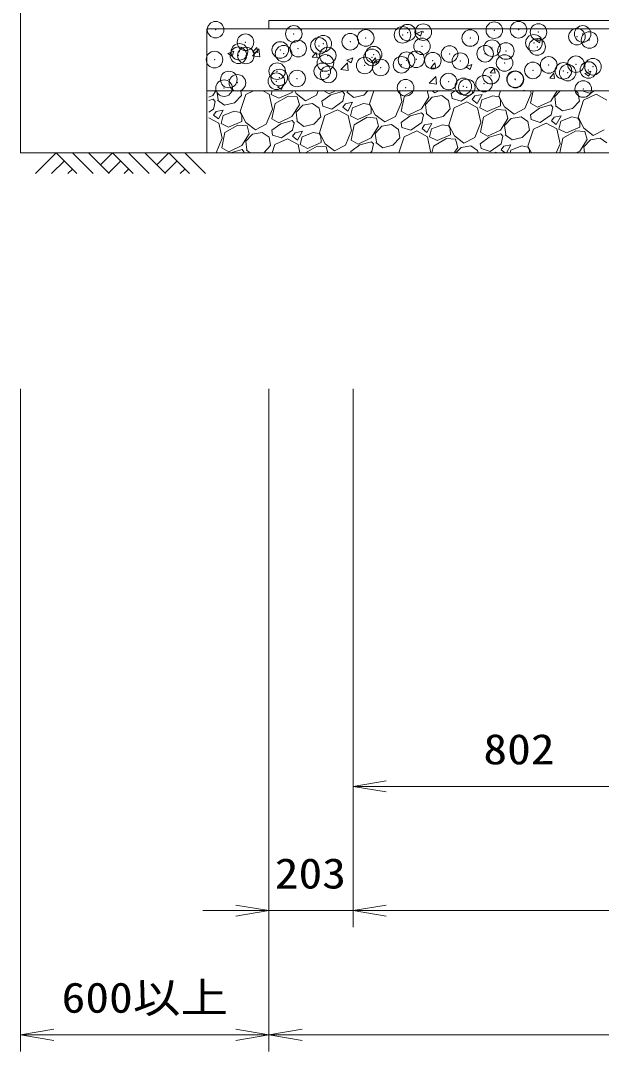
# Model space of a CAD drawing. Units: millimetres at full size. Extents: x 0 to 33600, y -138800 to -115040.
# Drawn here: x 14450 to 15853, y -125736 to -123246 of the extents above; entities that cross this region are included whole.
import ezdxf
from ezdxf.enums import TextEntityAlignment as Align

# ---------------------------------------------------------------- set-up
doc = ezdxf.new("R2010")
doc.units = ezdxf.units.MM
doc.header["$LTSCALE"] = 80.0044
doc.header["$PDMODE"] = 32
doc.header["$PDSIZE"] = 40
for name, color, linetype, lineweight in [('0_2', 4, 'Continuous', 13), ('寸法', 6, 'Continuous', 13), ('ﾊｯﾁﾝｸﾞ', 4, 'Continuous', 9)]:
    doc.layers.add(name, color=color, linetype=linetype, lineweight=lineweight)
doc.styles.add('ＭＳ ゴシック', font='')
doc.styles.get('ＭＳ ゴシック').set_extended_font_data('MS Gothic')

# ---------------------------------------------------------------- blocks, each defined once
blk = doc.blocks.new('open_arrow')
at = {"color": 0, "linetype": 'Continuous', "lineweight": -2}
blk.add_lwpolyline([(7.5, 1.25), (0, 0), (7.5, -1.25)], dxfattribs=at)

msp = doc.modelspace()

# ---------------------------------------------------------------- linework, layer by layer
at = {"layer": '0_2'}
msp.add_lwpolyline([(14900, -123566), (14450, -123566), (14450, -121563)], dxfattribs=at)
at = {"layer": '0_2', "color": 7}
for points in [[(15050, -123246), (16127.5, -123246), (16127.5, -123266), (15050, -123266)], [(14900, -123266), (16127.5, -123266), (16127.5, -123849), (17527.5, -123849), (17527.5, -123266), (29420.5, -123266), (28242.5, -123266), (29570, -123266), (29570, -123416), (28392.5, -123416), (29570.5, -123416), (17677.5, -123416), (17677.5, -123999), (15977.5, -123999), (15977.5, -123416), (14900, -123416)], [(14900, -123566), (15977.5, -123566), (15977.5, -123416), (14900, -123416)]]:
    msp.add_lwpolyline(points, close=True, dxfattribs=at)
at = {"layer": '寸法'}
for p, q in [((14450, -124136), (14450, -125736)), ((15050, -124136), (15050, -125736)), ((15050, -124136), (15050, -125436)), ((15050, -124136), (15050, -125736)), ((15253, -124136), (15253, -125436)), ((15253, -124136), (15253, -125136)), ((15253, -124136), (15253, -125436)), ((16055, -125096), (15253, -125096)), ((15413, -125396), (14890, -125396)), ((29217, -125396), (15253, -125396)), ((15050, -125696), (14450, -125696)), ((29420, -125696), (15050, -125696))]:
    msp.add_line(p, q, dxfattribs=at)
at = {"layer": 'ﾊｯﾁﾝｸﾞ'}
for p, q in [((15125.93, -123266), (15128.85, -123267.97)), ((15128.85, -123267.97), (15129.51, -123266)), ((15406.33, -123277.28), (15420.33, -123271.9)), ((15406.33, -123277.28), (15416.28, -123283.99)), ((15416.28, -123283.99), (15420.33, -123271.9)), ((15010.9, -123322.43), (15020.54, -123310.94)), ((15022.85, -123323.48), (15020.54, -123310.94)), ((15693.75, -123293.3), (15707.76, -123287.92)), ((15693.75, -123293.3), (15703.7, -123300.01)), ((15703.7, -123300.01), (15707.76, -123287.92)), ((14950.86, -123325.77), (14964.86, -123320.39)), ((14950.86, -123325.77), (14960.81, -123332.48)), ((14960.81, -123332.48), (14964.86, -123320.39)), ((15010.28, -123331.14), (15028.07, -123333.9)), ((15010.32, -123331.1), (15025.9, -123314.86)), ((15010.9, -123322.43), (15022.85, -123323.48)), ((15028.07, -123333.9), (15025.86, -123314.91)), ((15154.35, -123334.98), (15163.99, -123323.49)), ((15154.35, -123334.98), (15166.3, -123336.03)), ((15166.3, -123336.03), (15163.99, -123323.49)), ((15238.28, -123341.79), (15252.29, -123336.41)), ((15248.23, -123348.5), (15252.29, -123336.41)), ((15297.8, -123347.53), (15307.44, -123336.04)), ((15309.75, -123348.58), (15307.44, -123336.04)), ((15223.77, -123364.2), (15239.35, -123347.97)), ((15238.28, -123341.79), (15248.23, -123348.5)), ((15241.52, -123367.01), (15239.31, -123348.01)), ((15297.8, -123347.53), (15309.75, -123348.58)), ((15441.25, -123360.08), (15450.89, -123348.59)), ((15441.25, -123360.08), (15453.21, -123361.13)), ((15453.2, -123361.13), (15450.89, -123348.6)), ((15525.71, -123357.8), (15539.71, -123352.43)), ((15525.71, -123357.8), (15535.66, -123364.51)), ((15535.66, -123364.51), (15539.71, -123352.43)), ((15584.7, -123372.64), (15594.35, -123361.14)), ((15596.66, -123373.68), (15594.34, -123361.15)), ((15223.73, -123364.25), (15241.52, -123367.01)), ((15437.22, -123397.31), (15452.8, -123381.07)), ((15454.97, -123400.11), (15452.76, -123381.12)), ((15584.7, -123372.63), (15596.66, -123373.68)), ((15728.16, -123385.19), (15737.8, -123373.69)), ((15728.16, -123385.19), (15740.11, -123386.23)), ((15740.11, -123386.23), (15737.8, -123373.7)), ((15813.14, -123373.82), (15827.14, -123368.45)), ((15813.14, -123373.82), (15823.08, -123380.53)), ((15823.08, -123380.53), (15827.14, -123368.45)), ((15070.24, -123406.29), (15084.24, -123400.92)), ((15070.24, -123406.29), (15080.19, -123413)), ((15080.19, -123413), (15084.24, -123400.92)), ((15437.18, -123397.35), (15454.97, -123400.11)), ((14914.34, -123426.92), (14905, -123431.36)), ((14921.26, -123416), (14914.34, -123426.92)), ((14924.36, -123416.28), (14924.62, -123416)), ((14926.89, -123437.46), (14924.36, -123416.28)), ((14966.86, -123445.09), (14983.97, -123427.13)), ((14993.86, -123424.66), (14980.67, -123466.22)), ((14983.97, -123427.13), (14981.94, -123416)), ((15012.22, -123416), (14993.86, -123424.66)), ((15050.3, -123424.4), (15034.86, -123416)), ((15058.1, -123460.31), (15050.3, -123424.4)), ((15057.67, -123416), (15055.33, -123424.73)), ((15055.33, -123424.73), (15073.43, -123433.68)), ((15064.81, -123446.74), (15096.33, -123428.54)), ((15073.43, -123433.68), (15105.84, -123419.82)), ((15096.33, -123428.54), (15118.39, -123430.35)), ((15105.84, -123419.82), (15105.78, -123416)), ((15112.12, -123416), (15115.41, -123422.38)), ((15115.41, -123422.38), (15138.41, -123439.81)), ((15118.39, -123430.35), (15123.34, -123450.13)), ((15138.41, -123439.81), (15164.57, -123426.33)), ((15164.57, -123426.33), (15168.8, -123416)), ((15199.64, -123425.48), (15178, -123441.2)), ((15195.12, -123423.24), (15182.45, -123416)), ((15210.34, -123416), (15195.12, -123423.24)), ((15227.39, -123417.54), (15199.64, -123425.48)), ((15232.1, -123422.9), (15227.39, -123417.54)), ((15232.1, -123422.9), (15228.19, -123441.32)), ((15238.16, -123419.4), (15255.24, -123432.17)), ((15239.38, -123418.7), (15239.05, -123416)), ((15255.24, -123432.17), (15279.35, -123426.34)), ((15279.35, -123426.34), (15289.2, -123416)), ((15303.14, -123416), (15293.16, -123447.46)), ((15370.58, -123441.56), (15365.03, -123416)), ((15369.47, -123464.83), (15377.3, -123427.98)), ((15377.3, -123427.98), (15398.05, -123416)), ((15435.83, -123431.37), (15418.07, -123459.41)), ((15428.09, -123448.77), (15443.99, -123431.51)), ((15431.98, -123416), (15435.83, -123431.37)), ((15443.99, -123431.51), (15467.59, -123427.58)), ((15444.22, -123416), (15450.89, -123421.06)), ((15450.89, -123421.06), (15460.7, -123416)), ((15467.59, -123427.58), (15483.97, -123439.14)), ((15499.36, -123416), (15490.49, -123422.44)), ((15492.45, -123434.24), (15490.49, -123422.44)), ((15514.19, -123441.09), (15492.45, -123434.24)), ((15540.68, -123422.57), (15514.19, -123441.09)), ((15542.07, -123416), (15540.68, -123422.57)), ((15547.3, -123428.44), (15540.91, -123436.98)), ((15564.65, -123424.89), (15547.3, -123428.44)), ((15552.76, -123446.3), (15564.65, -123424.89)), ((15590.54, -123427.73), (15564.19, -123438.09)), ((15605.14, -123430.62), (15590.54, -123427.73)), ((15609.34, -123437.89), (15605.14, -123430.62)), ((15609.68, -123416), (15605.65, -123428.7)), ((15605.65, -123428.7), (15619.14, -123454.86)), ((15664.5, -123416), (15666.25, -123414.18)), ((15666.41, -123416), (15666.2, -123414.22)), ((15668.3, -123458.81), (15683.07, -123422.8)), ((15683.07, -123422.8), (15681.59, -123416)), ((15681.96, -123446.08), (15688.34, -123416)), ((15746.17, -123416), (15730.56, -123440.65)), ((15740.58, -123430.01), (15753.49, -123416)), ((15743.11, -123451.19), (15740.58, -123430.01)), ((15790.24, -123416), (15796.45, -123420.39)), ((15800.19, -123440.86), (15796.45, -123420.39)), ((15826.68, -123422.34), (15806.57, -123416)), ((15840.58, -123424.01), (15810.08, -123438.39)), ((15835.74, -123416), (15826.68, -123422.34)), ((15866.51, -123438.13), (15840.58, -123424.01)), ((14914.9, -123436.29), (14905, -123439.13)), ((14915.7, -123460.08), (14905, -123467.57)), ((14919.61, -123441.66), (14914.9, -123436.29)), ((14919.61, -123441.66), (14915.7, -123460.08)), ((14925.68, -123438.16), (14942.75, -123450.93)), ((14942.75, -123450.93), (14966.86, -123445.09)), ((15043.32, -123496.33), (15058.1, -123460.31)), ((15056.98, -123483.59), (15064.81, -123446.74)), ((15123.34, -123450.13), (15105.58, -123478.16)), ((15115.61, -123467.53), (15131.51, -123450.26)), ((15131.51, -123450.26), (15155.1, -123446.34)), ((15155.1, -123446.34), (15171.48, -123457.9)), ((15175.22, -123478.37), (15171.48, -123457.9)), ((15179.97, -123453), (15178, -123441.2)), ((15201.7, -123459.85), (15179.97, -123453)), ((15228.19, -123441.32), (15201.7, -123459.85)), ((15234.81, -123447.2), (15228.43, -123455.74)), ((15228.43, -123455.74), (15240.28, -123465.06)), ((15252.16, -123443.65), (15234.81, -123447.2)), ((15240.28, -123465.06), (15252.16, -123443.65)), ((15251.7, -123456.85), (15246.58, -123475.97)), ((15278.05, -123446.49), (15251.7, -123456.85)), ((15292.65, -123449.37), (15278.05, -123446.49)), ((15296.85, -123456.65), (15292.65, -123449.37)), ((15293.16, -123447.46), (15306.65, -123473.62)), ((15297.09, -123471.06), (15296.85, -123456.65)), ((15355.81, -123477.57), (15370.58, -123441.56)), ((15418.07, -123459.41), (15386.36, -123474.48)), ((15430.62, -123469.94), (15428.09, -123448.77)), ((15470.59, -123477.58), (15487.7, -123459.62)), ((15487.7, -123459.62), (15483.97, -123439.14)), ((15497.59, -123457.14), (15484.4, -123498.7)), ((15528.09, -123442.77), (15497.59, -123457.14)), ((15554.03, -123456.89), (15528.09, -123442.77)), ((15540.91, -123436.98), (15552.76, -123446.3)), ((15561.83, -123492.8), (15554.03, -123456.89)), ((15564.19, -123438.09), (15559.06, -123457.22)), ((15559.06, -123457.22), (15577.16, -123466.17)), ((15577.16, -123466.17), (15609.57, -123452.3)), ((15609.57, -123452.3), (15609.34, -123437.89)), ((15619.14, -123454.86), (15642.14, -123472.3)), ((15642.14, -123472.3), (15668.3, -123458.81)), ((15703.37, -123457.96), (15681.73, -123473.69)), ((15698.85, -123455.73), (15681.96, -123446.08)), ((15730.56, -123440.65), (15698.85, -123455.73)), ((15731.12, -123450.02), (15703.37, -123457.96)), ((15735.83, -123455.39), (15731.12, -123450.02)), ((15735.83, -123455.39), (15731.92, -123473.81)), ((15741.89, -123451.89), (15758.97, -123464.66)), ((15758.97, -123464.66), (15783.08, -123458.82)), ((15783.08, -123458.82), (15800.19, -123440.86)), ((15810.08, -123438.39), (15796.89, -123479.95)), ((14929.05, -123494.4), (14905, -123481.31)), ((14922.33, -123465.96), (14915.94, -123474.49)), ((14915.94, -123474.49), (14927.79, -123483.82)), ((14939.68, -123462.4), (14922.33, -123465.96)), ((14927.79, -123483.82), (14939.68, -123462.4)), ((14939.21, -123475.6), (14934.09, -123494.73)), ((14965.56, -123465.24), (14939.21, -123475.6)), ((14980.16, -123468.13), (14965.56, -123465.24)), ((14984.36, -123475.4), (14980.16, -123468.13)), ((14980.67, -123466.22), (14994.16, -123492.38)), ((14984.6, -123489.82), (14984.36, -123475.4)), ((15073.87, -123493.24), (15056.98, -123483.59)), ((15105.58, -123478.16), (15073.87, -123493.24)), ((15118.13, -123488.7), (15115.61, -123467.53)), ((15158.11, -123496.34), (15175.22, -123478.37)), ((15185.1, -123475.9), (15171.92, -123517.46)), ((15215.6, -123461.52), (15185.1, -123475.9)), ((15241.54, -123475.65), (15215.6, -123461.52)), ((15249.34, -123511.56), (15241.54, -123475.65)), ((15246.58, -123475.97), (15264.68, -123484.92)), ((15256.05, -123497.98), (15287.58, -123479.78)), ((15264.68, -123484.92), (15297.09, -123471.06)), ((15287.58, -123479.78), (15309.64, -123481.6)), ((15306.65, -123473.62), (15329.65, -123491.06)), ((15309.64, -123481.6), (15314.59, -123501.37)), ((15329.65, -123491.06), (15355.81, -123477.57)), ((15390.88, -123476.72), (15369.25, -123492.44)), ((15386.36, -123474.48), (15369.47, -123464.83)), ((15418.63, -123468.78), (15390.88, -123476.72)), ((15423.34, -123474.14), (15418.63, -123468.78)), ((15423.34, -123474.14), (15419.43, -123492.57)), ((15429.41, -123470.64), (15446.48, -123483.42)), ((15446.48, -123483.42), (15470.59, -123477.58)), ((15560.72, -123516.08), (15568.54, -123479.23)), ((15568.54, -123479.23), (15600.06, -123461.03)), ((15600.06, -123461.03), (15622.12, -123462.84)), ((15627.07, -123482.61), (15609.31, -123510.65)), ((15619.34, -123500.01), (15635.24, -123482.75)), ((15622.12, -123462.84), (15627.07, -123482.61)), ((15635.24, -123482.75), (15658.84, -123478.83)), ((15658.84, -123478.83), (15675.21, -123490.39)), ((15683.7, -123485.49), (15681.73, -123473.69)), ((15705.43, -123492.34), (15683.7, -123485.49)), ((15731.92, -123473.81), (15705.43, -123492.34)), ((15738.54, -123479.69), (15732.16, -123488.22)), ((15755.89, -123476.14), (15738.54, -123479.69)), ((15744.01, -123497.55), (15755.89, -123476.14)), ((15781.78, -123478.97), (15755.43, -123489.34)), ((15796.38, -123481.86), (15781.78, -123478.97)), ((15800.58, -123489.13), (15796.38, -123481.86)), ((15796.89, -123479.95), (15810.38, -123506.11)), ((14936.85, -123530.31), (14929.05, -123494.4)), ((14934.09, -123494.73), (14952.19, -123503.68)), ((14943.56, -123516.74), (14975.09, -123498.54)), ((14952.19, -123503.68), (14984.6, -123489.82)), ((14975.09, -123498.54), (14997.15, -123500.35)), ((14994.16, -123492.38), (15017.16, -123509.81)), ((14997.15, -123500.35), (15002.1, -123520.13)), ((15017.16, -123509.81), (15043.32, -123496.33)), ((15078.4, -123495.48), (15056.76, -123511.2)), ((15106.15, -123487.54), (15078.4, -123495.48)), ((15110.86, -123492.9), (15106.15, -123487.54)), ((15110.86, -123492.9), (15106.95, -123511.32)), ((15116.92, -123489.4), (15133.99, -123502.17)), ((15133.99, -123502.17), (15158.11, -123496.34)), ((15248.23, -123534.83), (15256.05, -123497.98)), ((15314.59, -123501.37), (15296.83, -123529.41)), ((15306.85, -123518.77), (15322.75, -123501.51)), ((15322.75, -123501.51), (15346.35, -123497.58)), ((15346.35, -123497.58), (15362.72, -123509.14)), ((15366.46, -123529.62), (15362.72, -123509.14)), ((15371.21, -123504.24), (15369.25, -123492.44)), ((15392.95, -123511.09), (15371.21, -123504.24)), ((15419.43, -123492.57), (15392.95, -123511.09)), ((15426.06, -123498.44), (15419.67, -123506.98)), ((15419.67, -123506.98), (15431.52, -123516.3)), ((15443.41, -123494.89), (15426.06, -123498.44)), ((15431.52, -123516.3), (15443.41, -123494.89)), ((15442.94, -123508.09), (15437.82, -123527.22)), ((15469.29, -123497.73), (15442.94, -123508.09)), ((15483.89, -123500.62), (15469.29, -123497.73)), ((15488.09, -123507.89), (15483.89, -123500.62)), ((15484.41, -123498.7), (15497.89, -123524.86)), ((15488.33, -123522.3), (15488.09, -123507.89)), ((15547.05, -123528.81), (15561.83, -123492.8)), ((15609.31, -123510.65), (15577.6, -123525.73)), ((15621.86, -123521.19), (15619.34, -123500.01)), ((15678.95, -123510.86), (15675.21, -123490.39)), ((15688.83, -123508.39), (15675.65, -123549.95)), ((15719.33, -123494.01), (15688.83, -123508.39)), ((15745.27, -123508.13), (15719.33, -123494.01)), ((15732.16, -123488.22), (15744.01, -123497.55)), ((15753.07, -123544.05), (15745.27, -123508.13)), ((15755.43, -123489.34), (15750.31, -123508.46)), ((15750.31, -123508.46), (15768.41, -123517.41)), ((15768.41, -123517.41), (15800.82, -123503.55)), ((15800.82, -123503.55), (15800.58, -123489.13)), ((15810.38, -123506.11), (15833.38, -123523.54)), ((15833.38, -123523.54), (15859.54, -123510.06)), ((14922.21, -123566), (14936.85, -123530.31)), ((14935.74, -123553.59), (14943.56, -123516.74)), ((15002.1, -123520.13), (14984.34, -123548.16)), ((14994.36, -123537.53), (15010.26, -123520.26)), ((15010.26, -123520.26), (15033.86, -123516.34)), ((15033.86, -123516.34), (15050.24, -123527.9)), ((15053.97, -123548.37), (15050.24, -123527.9)), ((15058.72, -123523), (15056.76, -123511.2)), ((15080.46, -123529.85), (15058.72, -123523)), ((15094.36, -123531.52), (15063.86, -123545.9)), ((15106.95, -123511.32), (15080.46, -123529.85)), ((15120.3, -123545.65), (15094.36, -123531.52)), ((15113.57, -123517.2), (15107.18, -123525.74)), ((15107.18, -123525.74), (15119.03, -123535.06)), ((15130.92, -123513.65), (15113.57, -123517.2)), ((15119.03, -123535.06), (15130.92, -123513.65)), ((15130.46, -123526.85), (15125.33, -123545.97)), ((15156.81, -123516.49), (15130.46, -123526.85)), ((15171.41, -123519.37), (15156.81, -123516.49)), ((15175.61, -123526.65), (15171.41, -123519.37)), ((15171.92, -123517.46), (15185.41, -123543.62)), ((15175.84, -123541.06), (15175.61, -123526.65)), ((15234.57, -123547.57), (15249.34, -123511.56)), ((15265.12, -123544.48), (15248.23, -123534.83)), ((15296.83, -123529.41), (15265.12, -123544.48)), ((15309.38, -123539.94), (15306.85, -123518.77)), ((15349.35, -123547.58), (15366.46, -123529.62)), ((15376.35, -123527.14), (15364.02, -123566)), ((15406.85, -123512.77), (15376.35, -123527.14)), ((15432.78, -123526.89), (15406.85, -123512.77)), ((15440.58, -123562.8), (15432.78, -123526.89)), ((15437.82, -123527.22), (15455.92, -123536.17)), ((15447.3, -123549.23), (15478.82, -123531.03)), ((15455.92, -123536.17), (15488.33, -123522.3)), ((15478.82, -123531.03), (15500.88, -123532.84)), ((15497.89, -123524.86), (15520.89, -123542.3)), ((15500.88, -123532.84), (15505.83, -123552.61)), ((15520.89, -123542.3), (15547.05, -123528.81)), ((15582.13, -123527.96), (15560.49, -123543.69)), ((15577.6, -123525.73), (15560.72, -123516.08)), ((15609.88, -123520.02), (15582.13, -123527.96)), ((15614.59, -123525.39), (15609.88, -123520.02)), ((15614.59, -123525.39), (15610.68, -123543.81)), ((15620.65, -123521.89), (15637.73, -123534.66)), ((15637.73, -123534.66), (15661.84, -123528.82)), ((15661.84, -123528.82), (15678.95, -123510.86)), ((15752.24, -123566), (15759.78, -123530.47)), ((15759.78, -123530.47), (15791.31, -123512.27)), ((15791.31, -123512.27), (15813.37, -123514.08)), ((15818.32, -123533.86), (15800.56, -123561.89)), ((15810.58, -123551.26), (15826.48, -123533.99)), ((15813.37, -123514.08), (15818.32, -123533.86)), ((15826.48, -123533.99), (15850.08, -123530.07)), ((15850.08, -123530.07), (15866.45, -123541.63)), ((14952.63, -123563.24), (14935.74, -123553.59)), ((14984.34, -123548.16), (14952.63, -123563.24)), ((14984.9, -123557.54), (14957.15, -123565.48)), ((14989.61, -123562.9), (14984.9, -123557.54)), ((14996.89, -123558.7), (14994.36, -123537.53)), ((14995.68, -123559.4), (15004.5, -123566)), ((15037.18, -123566), (15053.97, -123548.37)), ((15063.86, -123545.9), (15057.48, -123566)), ((15124.72, -123566), (15120.3, -123545.65)), ((15125.33, -123545.97), (15143.43, -123554.92)), ((15138.24, -123566), (15166.33, -123549.78)), ((15143.43, -123554.92), (15175.84, -123541.06)), ((15166.33, -123549.78), (15188.39, -123551.6)), ((15185.41, -123543.62), (15208.41, -123561.06)), ((15188.39, -123551.6), (15192, -123566)), ((15208.41, -123561.06), (15234.57, -123547.57)), ((15269.64, -123546.72), (15248, -123562.44)), ((15297.39, -123538.78), (15269.64, -123546.72)), ((15302.1, -123544.14), (15297.39, -123538.78)), ((15302.1, -123544.14), (15298.19, -123562.57)), ((15308.16, -123540.64), (15325.24, -123553.42)), ((15325.24, -123553.42), (15349.35, -123547.58)), ((15443.73, -123566), (15447.3, -123549.23)), ((15505.83, -123552.61), (15497.35, -123566)), ((15501.79, -123566), (15513.99, -123552.75)), ((15513.99, -123552.75), (15537.59, -123548.83)), ((15537.59, -123548.83), (15553.97, -123560.39)), ((15554.99, -123566), (15553.97, -123560.39)), ((15562.45, -123555.49), (15560.49, -123543.69)), ((15584.19, -123562.34), (15562.45, -123555.49)), ((15610.68, -123543.81), (15584.19, -123562.34)), ((15617.3, -123549.69), (15610.91, -123558.22)), ((15610.91, -123558.22), (15620.8, -123566)), ((15634.65, -123546.14), (15617.3, -123549.69)), ((15623.62, -123566), (15634.65, -123546.14)), ((15634.19, -123559.34), (15632.4, -123566)), ((15660.54, -123548.97), (15634.19, -123559.34)), ((15675.14, -123551.86), (15660.54, -123548.97)), ((15679.34, -123559.13), (15675.14, -123551.86)), ((15675.65, -123549.95), (15683.93, -123566)), ((15679.45, -123566), (15679.34, -123559.13)), ((15744.06, -123566), (15753.07, -123544.05)), ((15812.34, -123566), (15810.58, -123551.26)), ((14486.12, -123616), (14536.12, -123566)), ((14525.01, -123616), (14555.56, -123585.45)), ((14536.12, -123566), (14586.12, -123616)), ((14575.01, -123566), (14625.01, -123616)), ((14613.9, -123566), (14663.9, -123616)), ((14642.95, -123595.05), (14672, -123566)), ((14662.39, -123614.5), (14691.44, -123585.45)), ((14672, -123566), (14722, -123616)), ((14710.89, -123566), (14760.89, -123616)), ((14749.78, -123566), (14799.78, -123616)), ((14778.83, -123595.05), (14807.88, -123566)), ((14798.28, -123614.5), (14827.33, -123585.45)), ((14807.88, -123566), (14857.88, -123616)), ((14846.77, -123566), (14896.77, -123616)), ((14957.15, -123565.48), (14956.43, -123566)), ((14989.61, -123562.9), (14988.96, -123566)), ((15248.6, -123566), (15248, -123562.44)), ((15298.19, -123562.57), (15293.28, -123566)), ((15322.16, -123564.89), (15316.75, -123566)), ((15321.55, -123566), (15322.16, -123564.89)), ((15439.27, -123566), (15440.58, -123562.8)), ((15598.09, -123564.01), (15593.87, -123566)), ((15601.74, -123566), (15598.09, -123564.01)), ((15800.56, -123561.89), (15791.92, -123566)), ((14563.9, -123616), (14575.01, -123604.89)), ((14699.78, -123616), (14710.89, -123604.89)), ((14835.66, -123616), (14846.77, -123604.89))]:
    msp.add_line(p, q, dxfattribs=at)
for p in [(14920.98, -123268.26), (15109.91, -123278.53), (15372.61, -123280.76), (15384.82, -123275.35), (15422.68, -123274.17), (15594.3, -123269.49), (15652.84, -123268.43), (15701.07, -123274), (15807.83, -123278.51), (14993.27, -123298.55), (15181.11, -123302.24), (15246.3, -123297.39), (15283.8, -123288.16), (15536.2, -123288.45), (15689.98, -123300.05), (15793.85, -123285.06), (15824.25, -123293.26), (14976.21, -123330.04), (14978.52, -123321.73), (14994.18, -123330.58), (15077.24, -123317.24), (15085.28, -123326.24), (15120.49, -123313.95), (15170.56, -123307.36), (15192.05, -123330.75), (15302.93, -123328.5), (15419.57, -123308.47), (15486.27, -123326.94), (15572.12, -123326.45), (15588.95, -123312.86), (15622.19, -123319.86), (15697.94, -123309.89), (14918.43, -123340.55), (15186.29, -123348.52), (15281.37, -123354.74), (15298.81, -123335.26), (15370.07, -123353.05), (15382.39, -123341.93), (15405.58, -123339.77), (15445.81, -123343.08), (15512.34, -123344.28), (15619.11, -123348.79), (15725.87, -123353.3), (15791.42, -123351.64), (15069.65, -123368.54), (15178.68, -123368.82), (15193.69, -123376.27), (15320, -123359.64), (15586.52, -123379.43), (15687.54, -123366.63), (15761.22, -123367.74), (15771.63, -123372.14), (15821.7, -123365.55), (15832.63, -123357.82), (14953.02, -123388.56), (14973.78, -123396.62), (15067.87, -123392.84), (15074.8, -123383.81), (15117.94, -123386.24), (15483.83, -123393.52), (15519.51, -123405.33), (15569.58, -123398.74), (15644.58, -123387.76), (15645.32, -123388.77), (14941.56, -123409.46), (15379.96, -123408.51), (15527.95, -123407.79), (15809.14, -123411.66)]:
    msp.add_point(p, dxfattribs=at)

# ---------------------------------------------------------------- block references
at = {"layer": '寸法', "xscale": 10.7, "yscale": 10.7}
for p in [(15253, -125096), (15253, -125396), (15253, -125396), (14450, -125696), (15050, -125696)]:
    msp.add_blockref('open_arrow', p, dxfattribs=at)
at = {"layer": '寸法', "xscale": 10.7, "yscale": 10.7, "rotation": 180}
for p in [(15050, -125396), (15050, -125696)]:
    msp.add_blockref('open_arrow', p, dxfattribs=at)

# ---------------------------------------------------------------- texts
at = {"layer": '寸法', "style": 'ＭＳ ゴシック', "width": 1.15}
for s, p in [('802', (15654, -125006)), ('203', (15150, -125306)), ('600以上', (14750, -125606))]:
    msp.add_text(s, height=73.31, dxfattribs=at).set_placement(p, align=Align.MIDDLE_CENTER)

doc.saveas('drawing.dxf')
